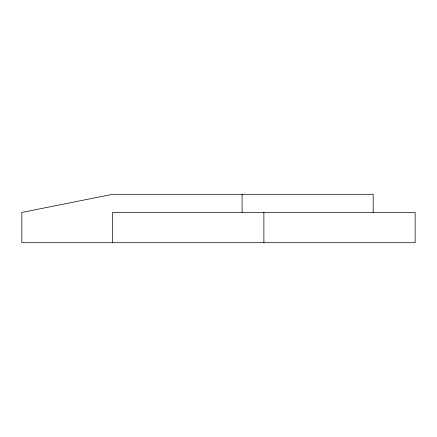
<?xml version="1.0" encoding="UTF-8"?>
<svg xmlns="http://www.w3.org/2000/svg" width="437" height="437" viewBox="0 0 437 437"><rect width="100%" height="100%" fill="white"/><g stroke="black" fill="none" stroke-linecap="round" stroke-linejoin="round"><path stroke-width="0.66" d="M373.176 212.448L373.176 194.296L112.609 194.296L21.85 212.448L21.85 242.704L415.15 242.704L415.15 212.448L112.609 212.448L112.609 242.704M263.882 212.448L263.882 242.704M242.076 194.296L242.076 212.448"/></g></svg>
